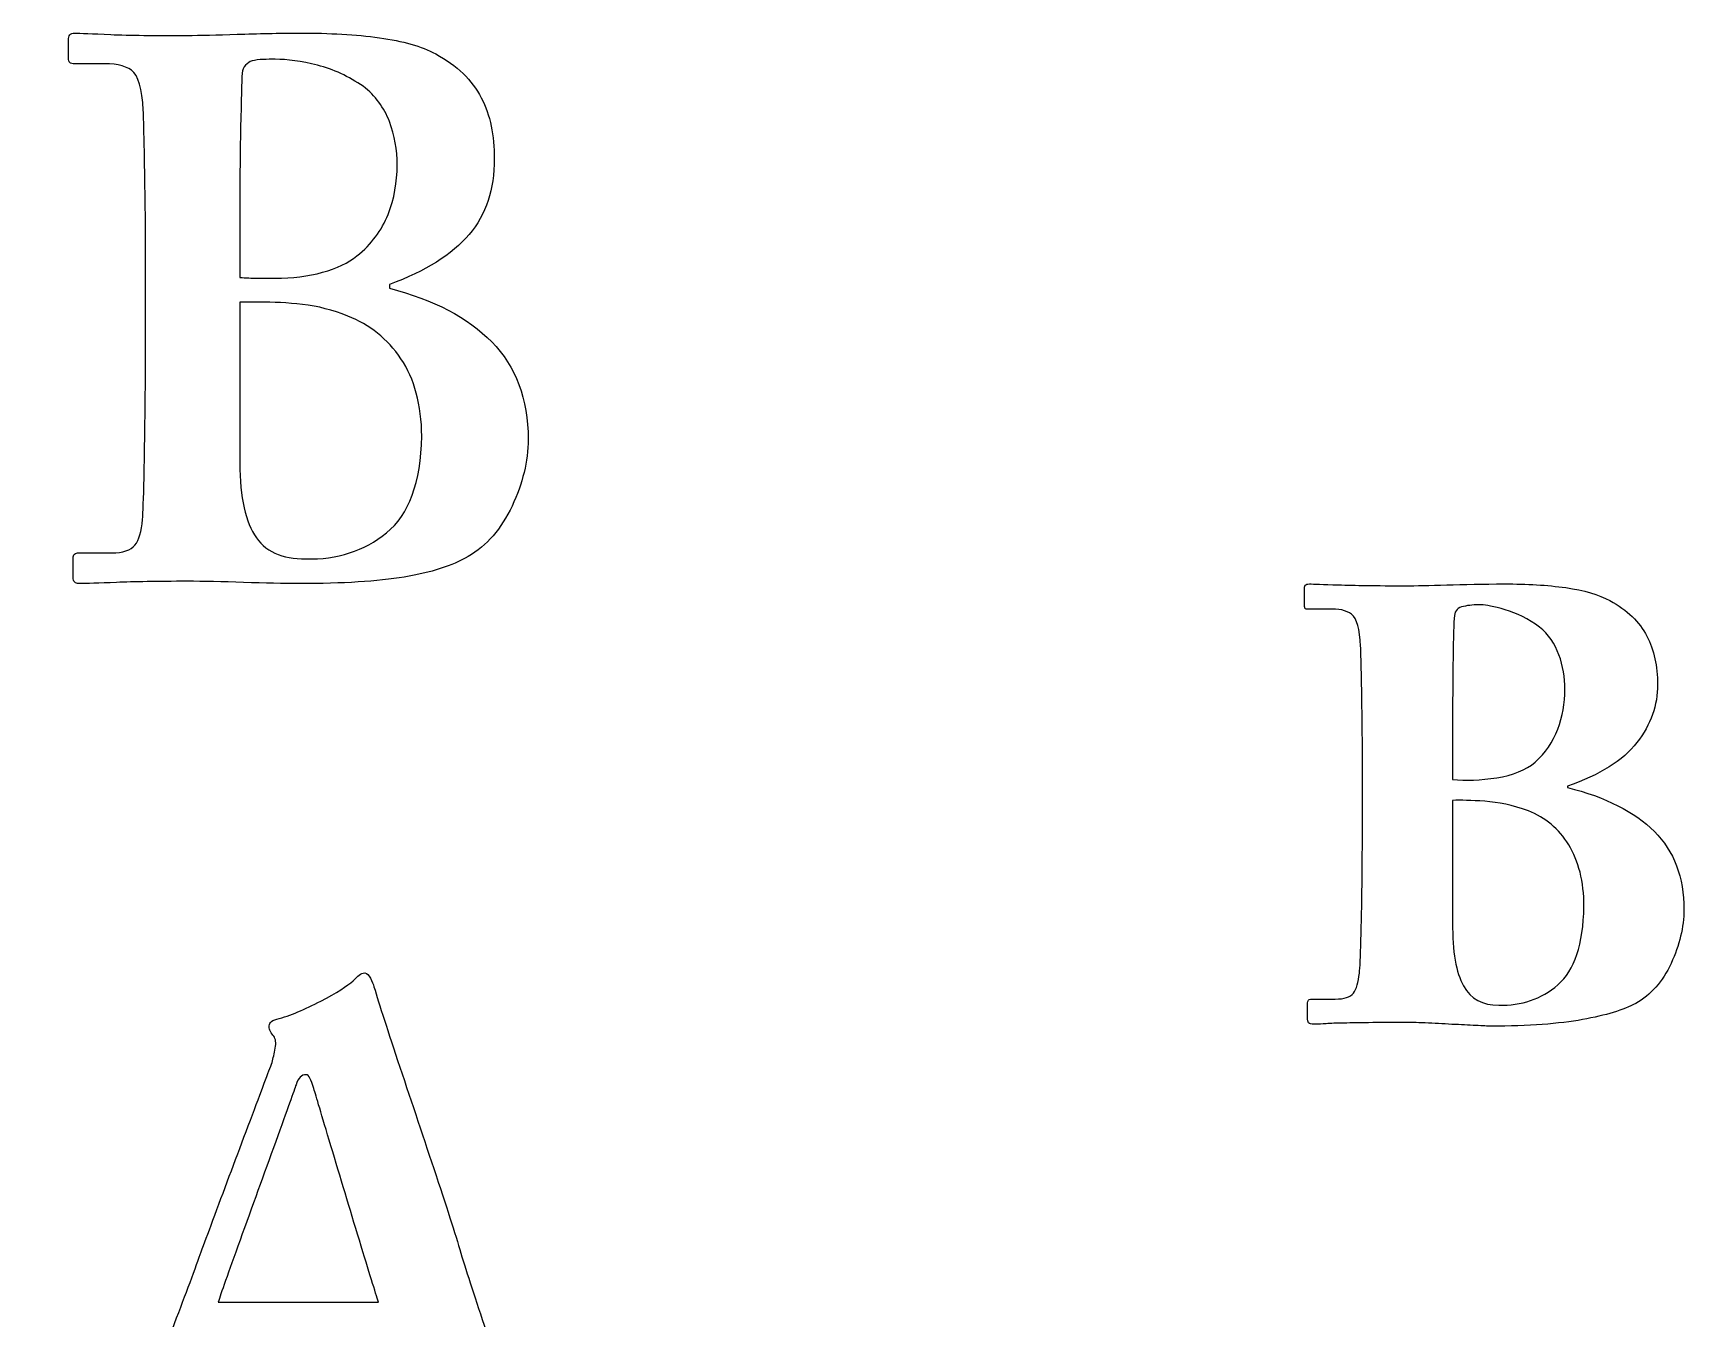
# Model space of a CAD drawing. Header units: centimetres. Extents: x -26.8 to 26.4, y -13.7 to 13.8.
# Drawn here: x 23.993 to 26.258, y -0.821 to 0.945 of the extents above; entities that cross this region are included whole.
import ezdxf

# ---------------------------------------------------------------- set-up
doc = ezdxf.new("R2010")
doc.units = ezdxf.units.CM
doc.header["$MEASUREMENT"] = 0
doc.layers.add('Layer 1', color=7, linetype='Continuous')

msp = doc.modelspace()

# ---------------------------------------------------------------- linework, layer by layer
at = {"layer": 'Layer 1'}
for points, knots in [([(24.14717, 0.52865), (24.14716, 0.49869), (24.14691, 0.46595), (24.14653, 0.43042), (24.14653, 0.43042), (24.14613, 0.39489), (24.1456, 0.36278), (24.14497, 0.33407), (24.14497, 0.33407), (24.14433, 0.30536), (24.14365, 0.28626), (24.14293, 0.27676), (24.14293, 0.27676), (24.14177, 0.26051), (24.13828, 0.24882), (24.13248, 0.2417), (24.13248, 0.2417), (24.12668, 0.23458), (24.11605, 0.23109), (24.1006, 0.23125), (24.1006, 0.23125), (24.1006, 0.23125), (24.05509, 0.23125), (24.05509, 0.23125), (24.05509, 0.23125), (24.05292, 0.23127), (24.05117, 0.2307), (24.0498, 0.22953), (24.0498, 0.22953), (24.04842, 0.22836), (24.04774, 0.22647), (24.04768, 0.22384), (24.04768, 0.22384), (24.04768, 0.22384), (24.04768, 0.19738), (24.04768, 0.19738), (24.04768, 0.19738), (24.04768, 0.19471), (24.04842, 0.19264), (24.0498, 0.19116), (24.0498, 0.19116), (24.05118, 0.18968), (24.05293, 0.18893), (24.05509, 0.18891), (24.05509, 0.18891), (24.06587, 0.18904), (24.0832, 0.18957), (24.10708, 0.1905), (24.10708, 0.1905), (24.13096, 0.19143), (24.16337, 0.19196), (24.20431, 0.19209), (24.20431, 0.19209), (24.22662, 0.19196), (24.25238, 0.19143), (24.28157, 0.1905), (24.28157, 0.1905), (24.31076, 0.18957), (24.33651, 0.18904), (24.35883, 0.18891), (24.35883, 0.18891), (24.41752, 0.18886), (24.46523, 0.19186), (24.50197, 0.19791), (24.50197, 0.19791), (24.5387, 0.20395), (24.56789, 0.2133), (24.58954, 0.22596), (24.58954, 0.22596), (24.6152, 0.24113), (24.63531, 0.26424), (24.64987, 0.29528), (24.64987, 0.29528), (24.66442, 0.32632), (24.67183, 0.35684), (24.6721, 0.38682), (24.6721, 0.38682), (24.6717, 0.44256), (24.65503, 0.48718), (24.62209, 0.5207), (24.62209, 0.5207), (24.58915, 0.55421), (24.54232, 0.57873), (24.4816, 0.59425), (24.4816, 0.59425), (24.4816, 0.59425), (24.4816, 0.59954), (24.4816, 0.59954), (24.4816, 0.59954), (24.53112, 0.61764), (24.56754, 0.64044), (24.59087, 0.66793), (24.59087, 0.66793), (24.6142, 0.69542), (24.62575, 0.73013), (24.62553, 0.77204), (24.62553, 0.77204), (24.62587, 0.80383), (24.61989, 0.83179), (24.60754, 0.85591), (24.60754, 0.85591), (24.59519, 0.88003), (24.57438, 0.90005), (24.5451, 0.91597), (24.5451, 0.91597), (24.5257, 0.92642), (24.49994, 0.93383), (24.46784, 0.93819), (24.46784, 0.93819), (24.43574, 0.94255), (24.3994, 0.94467), (24.35883, 0.94454), (24.35883, 0.94454), (24.32951, 0.94441), (24.30084, 0.94388), (24.27284, 0.94296), (24.27284, 0.94296), (24.24484, 0.94203), (24.222, 0.9415), (24.20431, 0.94137), (24.20431, 0.94137), (24.1599, 0.94104), (24.12489, 0.94142), (24.09927, 0.94256), (24.09927, 0.94256), (24.07365, 0.94368), (24.05716, 0.94435), (24.04979, 0.94454), (24.04979, 0.94454), (24.04666, 0.94454), (24.04445, 0.94374), (24.04318, 0.94216), (24.04318, 0.94216), (24.04191, 0.94057), (24.04127, 0.93819), (24.04133, 0.93502), (24.04133, 0.93502), (24.04133, 0.93502), (24.04133, 0.91068), (24.04133, 0.91068), (24.04133, 0.91068), (24.04133, 0.90755), (24.04191, 0.90534), (24.04318, 0.90407), (24.04318, 0.90407), (24.04445, 0.90279), (24.04666, 0.90217), (24.04979, 0.90222), (24.04979, 0.90222), (24.04979, 0.90222), (24.08366, 0.90222), (24.08366, 0.90222), (24.08366, 0.90222), (24.10357, 0.90341), (24.11825, 0.9005), (24.12771, 0.89349), (24.12771, 0.89349), (24.13717, 0.88648), (24.14259, 0.86822), (24.14398, 0.83872), (24.14398, 0.83872), (24.14435, 0.83147), (24.14477, 0.81563), (24.14528, 0.79117), (24.14528, 0.79117), (24.14578, 0.76672), (24.14621, 0.74115), (24.14658, 0.71446), (24.14658, 0.71446), (24.14695, 0.68777), (24.14714, 0.66746), (24.14716, 0.65351), (24.14716, 0.65351), (24.14716, 0.65351), (24.14716, 0.52863), (24.14716, 0.52863), (24.14716, 0.52863), (24.14716, 0.52863), (24.14717, 0.52865), (24.14717, 0.52865)], [0, 0, 0, 0, 0.0217391, 0.0217391, 0.0217391, 0.0217391, 0.0434783, 0.0434783, 0.0434783, 0.0434783, 0.0652174, 0.0652174, 0.0652174, 0.0652174, 0.0869565, 0.0869565, 0.0869565, 0.0869565, 0.1086957, 0.1086957, 0.1086957, 0.1086957, 0.1304348, 0.1304348, 0.1304348, 0.1304348, 0.1521739, 0.1521739, 0.1521739, 0.1521739, 0.173913, 0.173913, 0.173913, 0.173913, 0.1956522, 0.1956522, 0.1956522, 0.1956522, 0.2173913, 0.2173913, 0.2173913, 0.2173913, 0.2391304, 0.2391304, 0.2391304, 0.2391304, 0.2608696, 0.2608696, 0.2608696, 0.2608696, 0.2826087, 0.2826087, 0.2826087, 0.2826087, 0.3043478, 0.3043478, 0.3043478, 0.3043478, 0.326087, 0.326087, 0.326087, 0.326087, 0.3478261, 0.3478261, 0.3478261, 0.3478261, 0.3695652, 0.3695652, 0.3695652, 0.3695652, 0.3913043, 0.3913043, 0.3913043, 0.3913043, 0.4130435, 0.4130435, 0.4130435, 0.4130435, 0.4347826, 0.4347826, 0.4347826, 0.4347826, 0.4565217, 0.4565217, 0.4565217, 0.4565217, 0.4782609, 0.4782609, 0.4782609, 0.4782609, 0.5, 0.5, 0.5, 0.5, 0.5217391, 0.5217391, 0.5217391, 0.5217391, 0.5434783, 0.5434783, 0.5434783, 0.5434783, 0.5652174, 0.5652174, 0.5652174, 0.5652174, 0.5869565, 0.5869565, 0.5869565, 0.5869565, 0.6086957, 0.6086957, 0.6086957, 0.6086957, 0.6304348, 0.6304348, 0.6304348, 0.6304348, 0.6521739, 0.6521739, 0.6521739, 0.6521739, 0.673913, 0.673913, 0.673913, 0.673913, 0.6956522, 0.6956522, 0.6956522, 0.6956522, 0.7173913, 0.7173913, 0.7173913, 0.7173913, 0.7391304, 0.7391304, 0.7391304, 0.7391304, 0.7608696, 0.7608696, 0.7608696, 0.7608696, 0.7826087, 0.7826087, 0.7826087, 0.7826087, 0.8043478, 0.8043478, 0.8043478, 0.8043478, 0.826087, 0.826087, 0.826087, 0.826087, 0.8478261, 0.8478261, 0.8478261, 0.8478261, 0.8695652, 0.8695652, 0.8695652, 0.8695652, 0.8913043, 0.8913043, 0.8913043, 0.8913043, 0.9130435, 0.9130435, 0.9130435, 0.9130435, 0.9347826, 0.9347826, 0.9347826, 0.9347826, 0.9565217, 0.9565217, 0.9565217, 0.9565217, 1, 1, 1, 1]), ([(24.27629, 0.68951), (24.27629, 0.73548), (24.27674, 0.77742), (24.27748, 0.81532), (24.27748, 0.81532), (24.27822, 0.85322), (24.27888, 0.87796), (24.27946, 0.88953), (24.27946, 0.88953), (24.2801, 0.89381), (24.28174, 0.89742), (24.28435, 0.90038), (24.28435, 0.90038), (24.28697, 0.90333), (24.28993, 0.90536), (24.29321, 0.90647), (24.29321, 0.90647), (24.29758, 0.90748), (24.3026, 0.9081), (24.30829, 0.90832), (24.30829, 0.90832), (24.31398, 0.90853), (24.31953, 0.90863), (24.32496, 0.90858), (24.32496, 0.90858), (24.34149, 0.90877), (24.36081, 0.90602), (24.3829, 0.90038), (24.3829, 0.90038), (24.40499, 0.89474), (24.42589, 0.88512), (24.44561, 0.87154), (24.44561, 0.87154), (24.46237, 0.85844), (24.47436, 0.8423), (24.48159, 0.82312), (24.48159, 0.82312), (24.48882, 0.80394), (24.49235, 0.78409), (24.49217, 0.76359), (24.49217, 0.76359), (24.49243, 0.74), (24.48824, 0.71733), (24.47973, 0.69559), (24.47973, 0.69559), (24.47122, 0.67385), (24.45702, 0.65489), (24.43713, 0.63871), (24.43713, 0.63871), (24.42518, 0.6291), (24.40939, 0.6216), (24.38977, 0.61622), (24.38977, 0.61622), (24.37015, 0.61084), (24.34854, 0.60811), (24.32495, 0.60802), (24.32495, 0.60802), (24.31657, 0.608), (24.30846, 0.60804), (24.30061, 0.60815), (24.30061, 0.60815), (24.29276, 0.60826), (24.28465, 0.60857), (24.27627, 0.60908), (24.27627, 0.60908), (24.27627, 0.60908), (24.27627, 0.68951), (24.27627, 0.68951), (24.27627, 0.68951), (24.27627, 0.68951), (24.27629, 0.68951), (24.27629, 0.68951)], [0, 0, 0, 0, 0.0526316, 0.0526316, 0.0526316, 0.0526316, 0.1052632, 0.1052632, 0.1052632, 0.1052632, 0.1578947, 0.1578947, 0.1578947, 0.1578947, 0.2105263, 0.2105263, 0.2105263, 0.2105263, 0.2631579, 0.2631579, 0.2631579, 0.2631579, 0.3157895, 0.3157895, 0.3157895, 0.3157895, 0.3684211, 0.3684211, 0.3684211, 0.3684211, 0.4210526, 0.4210526, 0.4210526, 0.4210526, 0.4736842, 0.4736842, 0.4736842, 0.4736842, 0.5263158, 0.5263158, 0.5263158, 0.5263158, 0.5789474, 0.5789474, 0.5789474, 0.5789474, 0.6315789, 0.6315789, 0.6315789, 0.6315789, 0.6842105, 0.6842105, 0.6842105, 0.6842105, 0.7368421, 0.7368421, 0.7368421, 0.7368421, 0.7894737, 0.7894737, 0.7894737, 0.7894737, 0.8421053, 0.8421053, 0.8421053, 0.8421053, 0.8947368, 0.8947368, 0.8947368, 0.8947368, 1, 1, 1, 1]), ([(24.27629, 0.5096), (24.27629, 0.5096), (24.27629, 0.57522), (24.27629, 0.57522), (24.27629, 0.57522), (24.27629, 0.57522), (24.30381, 0.57522), (24.30381, 0.57522), (24.30381, 0.57522), (24.32207, 0.57548), (24.34164, 0.57443), (24.36254, 0.57204), (24.36254, 0.57204), (24.38344, 0.56966), (24.40408, 0.56437), (24.42445, 0.55617), (24.42445, 0.55617), (24.45461, 0.54453), (24.47895, 0.52495), (24.49748, 0.49743), (24.49748, 0.49743), (24.516, 0.46991), (24.52552, 0.43446), (24.52606, 0.39107), (24.52606, 0.39107), (24.5246, 0.32757), (24.50847, 0.28339), (24.47764, 0.25852), (24.47764, 0.25852), (24.44682, 0.23365), (24.41004, 0.22174), (24.36731, 0.2228), (24.36731, 0.2228), (24.33389, 0.22245), (24.31025, 0.23347), (24.2964, 0.25587), (24.2964, 0.25587), (24.28255, 0.27827), (24.27585, 0.31417), (24.27629, 0.36355), (24.27629, 0.36355), (24.27629, 0.36355), (24.27629, 0.5096), (24.27629, 0.5096)], [0, 0, 0, 0, 0.0833333, 0.0833333, 0.0833333, 0.0833333, 0.1666667, 0.1666667, 0.1666667, 0.1666667, 0.25, 0.25, 0.25, 0.25, 0.3333333, 0.3333333, 0.3333333, 0.3333333, 0.4166667, 0.4166667, 0.4166667, 0.4166667, 0.5, 0.5, 0.5, 0.5, 0.5833333, 0.5833333, 0.5833333, 0.5833333, 0.6666667, 0.6666667, 0.6666667, 0.6666667, 0.75, 0.75, 0.75, 0.75, 0.8333333, 0.8333333, 0.8333333, 0.8333333, 1, 1, 1, 1]), ([(25.81654, -0.1451), (25.81653, -0.16907), (25.81628, -0.19526), (25.81601, -0.22365), (25.81601, -0.22365), (25.81567, -0.25204), (25.81516, -0.27766), (25.81453, -0.30051), (25.81453, -0.30051), (25.81389, -0.32335), (25.81315, -0.33844), (25.81231, -0.34576), (25.81231, -0.34576), (25.81104, -0.35835), (25.80829, -0.36746), (25.80406, -0.37306), (25.80406, -0.37306), (25.79983, -0.37867), (25.79157, -0.38142), (25.77929, -0.38131), (25.77929, -0.38131), (25.77929, -0.38131), (25.74966, -0.38131), (25.74966, -0.38131), (25.74966, -0.38131), (25.74597, -0.38128), (25.74361, -0.38177), (25.74257, -0.38279), (25.74257, -0.38279), (25.74154, -0.38381), (25.74106, -0.38558), (25.74119, -0.38808), (25.74119, -0.38808), (25.74119, -0.38808), (25.74119, -0.40671), (25.74119, -0.40671), (25.74119, -0.40671), (25.74093, -0.41006), (25.74153, -0.41246), (25.74267, -0.41391), (25.74267, -0.41391), (25.74381, -0.41536), (25.74641, -0.41606), (25.7505, -0.41603), (25.7505, -0.41603), (25.75336, -0.41601), (25.75738, -0.41584), (25.76257, -0.4155), (25.76257, -0.4155), (25.76776, -0.41516), (25.77474, -0.41478), (25.78353, -0.41434), (25.78353, -0.41434), (25.79274, -0.41431), (25.80459, -0.41415), (25.81909, -0.41392), (25.81909, -0.41392), (25.83359, -0.41368), (25.85137, -0.41353), (25.87243, -0.4135), (25.87243, -0.4135), (25.88072, -0.4135), (25.89081, -0.41371), (25.9027, -0.41414), (25.9027, -0.41414), (25.91459, -0.41456), (25.9268, -0.4152), (25.93932, -0.41605), (25.93932, -0.41605), (25.95144, -0.41653), (25.96234, -0.41706), (25.97202, -0.41764), (25.97202, -0.41764), (25.9817, -0.41822), (25.98858, -0.41854), (25.99266, -0.41859), (25.99266, -0.41859), (26.04471, -0.4184), (26.08666, -0.4154), (26.11849, -0.40959), (26.11849, -0.40959), (26.15033, -0.40379), (26.1747, -0.39634), (26.19162, -0.38726), (26.19162, -0.38726), (26.21215, -0.37587), (26.22824, -0.35759), (26.23988, -0.33244), (26.23988, -0.33244), (26.25152, -0.30729), (26.25745, -0.28266), (26.25766, -0.25857), (26.25766, -0.25857), (26.25766, -0.21401), (26.24401, -0.17824), (26.21702, -0.15126), (26.21702, -0.15126), (26.19003, -0.12427), (26.15024, -0.10417), (26.09764, -0.09094), (26.09764, -0.09094), (26.09764, -0.09094), (26.09764, -0.08925), (26.09764, -0.08925), (26.09764, -0.08925), (26.14205, -0.07396), (26.17387, -0.05396), (26.1931, -0.02924), (26.1931, -0.02924), (26.21232, -0.00453), (26.22171, 0.02203), (26.22125, 0.05045), (26.22125, 0.05045), (26.22154, 0.07546), (26.21672, 0.09762), (26.20675, 0.11691), (26.20675, 0.11691), (26.19678, 0.13621), (26.17988, 0.15243), (26.15606, 0.16559), (26.15606, 0.16559), (26.14087, 0.17395), (26.12066, 0.17988), (26.09542, 0.18337), (26.09542, 0.18337), (26.07018, 0.18686), (26.04213, 0.18856), (26.01129, 0.18845), (26.01129, 0.18845), (25.98215, 0.18834), (25.95576, 0.18792), (25.93213, 0.18718), (25.93213, 0.18718), (25.90849, 0.18644), (25.88973, 0.18602), (25.87583, 0.18591), (25.87583, 0.18591), (25.83582, 0.18602), (25.80514, 0.18644), (25.78376, 0.18718), (25.78376, 0.18718), (25.76238, 0.18792), (25.74905, 0.18834), (25.74375, 0.18845), (25.74375, 0.18845), (25.74087, 0.18845), (25.73901, 0.18781), (25.73814, 0.18654), (25.73814, 0.18654), (25.73727, 0.18527), (25.7369, 0.18336), (25.73698, 0.18082), (25.73698, 0.18082), (25.73698, 0.18082), (25.73698, 0.16135), (25.73698, 0.16135), (25.73698, 0.16135), (25.73698, 0.15807), (25.73724, 0.15595), (25.73772, 0.155), (25.73772, 0.155), (25.73833, 0.15405), (25.74007, 0.15362), (25.74291, 0.15373), (25.74291, 0.15373), (25.74291, 0.15373), (25.77, 0.15373), (25.77, 0.15373), (25.77, 0.15373), (25.7839, 0.15468), (25.79441, 0.15235), (25.80154, 0.14674), (25.80154, 0.14674), (25.80867, 0.14113), (25.81283, 0.12653), (25.81403, 0.10293), (25.81403, 0.10293), (25.81432, 0.09742), (25.81467, 0.08493), (25.81506, 0.06546), (25.81506, 0.06546), (25.81546, 0.04599), (25.8158, 0.02554), (25.81609, 0.00409), (25.81609, 0.00409), (25.81638, -0.01735), (25.81654, -0.0338), (25.81657, -0.04524), (25.81657, -0.04524), (25.81657, -0.04524), (25.81657, -0.14515), (25.81657, -0.14515), (25.81657, -0.14515), (25.81657, -0.14515), (25.81654, -0.1451), (25.81654, -0.1451)], [0, 0, 0, 0, 0.02, 0.02, 0.02, 0.02, 0.04, 0.04, 0.04, 0.04, 0.06, 0.06, 0.06, 0.06, 0.08, 0.08, 0.08, 0.08, 0.1, 0.1, 0.1, 0.1, 0.12, 0.12, 0.12, 0.12, 0.14, 0.14, 0.14, 0.14, 0.16, 0.16, 0.16, 0.16, 0.18, 0.18, 0.18, 0.18, 0.2, 0.2, 0.2, 0.2, 0.22, 0.22, 0.22, 0.22, 0.24, 0.24, 0.24, 0.24, 0.26, 0.26, 0.26, 0.26, 0.28, 0.28, 0.28, 0.28, 0.3, 0.3, 0.3, 0.3, 0.32, 0.32, 0.32, 0.32, 0.34, 0.34, 0.34, 0.34, 0.36, 0.36, 0.36, 0.36, 0.38, 0.38, 0.38, 0.38, 0.4, 0.4, 0.4, 0.4, 0.42, 0.42, 0.42, 0.42, 0.44, 0.44, 0.44, 0.44, 0.46, 0.46, 0.46, 0.46, 0.48, 0.48, 0.48, 0.48, 0.5, 0.5, 0.5, 0.5, 0.52, 0.52, 0.52, 0.52, 0.54, 0.54, 0.54, 0.54, 0.56, 0.56, 0.56, 0.56, 0.58, 0.58, 0.58, 0.58, 0.6, 0.6, 0.6, 0.6, 0.62, 0.62, 0.62, 0.62, 0.64, 0.64, 0.64, 0.64, 0.66, 0.66, 0.66, 0.66, 0.68, 0.68, 0.68, 0.68, 0.7, 0.7, 0.7, 0.7, 0.72, 0.72, 0.72, 0.72, 0.74, 0.74, 0.74, 0.74, 0.76, 0.76, 0.76, 0.76, 0.78, 0.78, 0.78, 0.78, 0.8, 0.8, 0.8, 0.8, 0.82, 0.82, 0.82, 0.82, 0.84, 0.84, 0.84, 0.84, 0.86, 0.86, 0.86, 0.86, 0.88, 0.88, 0.88, 0.88, 0.9, 0.9, 0.9, 0.9, 0.92, 0.92, 0.92, 0.92, 0.94, 0.94, 0.94, 0.94, 0.96, 0.96, 0.96, 0.96, 1, 1, 1, 1]), ([(25.94015, -0.01556), (25.94015, 0.02083), (25.94041, 0.05431), (25.94079, 0.08487), (25.94079, 0.08487), (25.94121, 0.11544), (25.94185, 0.13558), (25.9427, 0.1453), (25.9427, 0.1453), (25.94352, 0.15183), (25.9476, 0.15592), (25.95498, 0.15758), (25.95498, 0.15758), (25.96235, 0.15924), (25.97068, 0.15994), (25.97996, 0.1597), (25.97996, 0.1597), (25.98555, 0.15986), (25.99638, 0.15764), (26.01245, 0.15303), (26.01245, 0.15303), (26.02852, 0.14843), (26.04422, 0.14049), (26.05954, 0.12922), (26.05954, 0.12922), (26.07173, 0.11915), (26.08058, 0.10648), (26.0861, 0.09123), (26.0861, 0.09123), (26.09162, 0.07597), (26.09434, 0.06013), (26.09425, 0.04371), (26.09425, 0.04371), (26.09425, 0.02478), (26.09102, 0.00655), (26.08441, -0.01101), (26.08441, -0.01101), (26.0778, -0.02856), (26.06753, -0.04362), (26.05361, -0.0562), (26.05361, -0.0562), (26.04031, -0.06703), (26.02267, -0.07416), (26.0007, -0.07758), (26.0007, -0.07758), (25.97872, -0.081), (25.95854, -0.08178), (25.94016, -0.07991), (25.94016, -0.07991), (25.94016, -0.07991), (25.94016, -0.01556), (25.94016, -0.01556), (25.94016, -0.01556), (25.94016, -0.01556), (25.94015, -0.01556), (25.94015, -0.01556)], [0, 0, 0, 0, 0.0666667, 0.0666667, 0.0666667, 0.0666667, 0.1333333, 0.1333333, 0.1333333, 0.1333333, 0.2, 0.2, 0.2, 0.2, 0.2666667, 0.2666667, 0.2666667, 0.2666667, 0.3333333, 0.3333333, 0.3333333, 0.3333333, 0.4, 0.4, 0.4, 0.4, 0.4666667, 0.4666667, 0.4666667, 0.4666667, 0.5333333, 0.5333333, 0.5333333, 0.5333333, 0.6, 0.6, 0.6, 0.6, 0.6666667, 0.6666667, 0.6666667, 0.6666667, 0.7333333, 0.7333333, 0.7333333, 0.7333333, 0.8, 0.8, 0.8, 0.8, 0.8666667, 0.8666667, 0.8666667, 0.8666667, 1, 1, 1, 1]), ([(25.94015, -0.10869), (25.9511, -0.10829), (25.96581, -0.10867), (25.98428, -0.10985), (25.98428, -0.10985), (26.00275, -0.11103), (26.02275, -0.11544), (26.04428, -0.12308), (26.04428, -0.12308), (26.06746, -0.13204), (26.08587, -0.14756), (26.09953, -0.16965), (26.09953, -0.16965), (26.11318, -0.19173), (26.12017, -0.21996), (26.12049, -0.25432), (26.12049, -0.25432), (26.11938, -0.30627), (26.10742, -0.34207), (26.08461, -0.36174), (26.08461, -0.36174), (26.0618, -0.38141), (26.03482, -0.39076), (26.00365, -0.38979), (26.00365, -0.38979), (25.98137, -0.39009), (25.96518, -0.38124), (25.95507, -0.36323), (25.95507, -0.36323), (25.94496, -0.34522), (25.93999, -0.31626), (25.94015, -0.27634), (25.94015, -0.27634), (25.94015, -0.27634), (25.94015, -0.1087), (25.94015, -0.1087), (25.94015, -0.1087), (25.94015, -0.1087), (25.94015, -0.10869), (25.94015, -0.10869)], [0, 0, 0, 0, 0.0909091, 0.0909091, 0.0909091, 0.0909091, 0.1818182, 0.1818182, 0.1818182, 0.1818182, 0.2727273, 0.2727273, 0.2727273, 0.2727273, 0.3636364, 0.3636364, 0.3636364, 0.3636364, 0.4545455, 0.4545455, 0.4545455, 0.4545455, 0.5454545, 0.5454545, 0.5454545, 0.5454545, 0.6363636, 0.6363636, 0.6363636, 0.6363636, 0.7272727, 0.7272727, 0.7272727, 0.7272727, 0.8181818, 0.8181818, 0.8181818, 0.8181818, 1, 1, 1, 1]), ([(24.47737, -0.83977), (24.48199, -0.85402), (24.48874, -0.87538), (24.49759, -0.90386), (24.49759, -0.90386), (24.50645, -0.93234), (24.51507, -0.96075), (24.52346, -0.98911), (24.52346, -0.98911), (24.53185, -1.01747), (24.53765, -1.0386), (24.54086, -1.05249), (24.54086, -1.05249), (24.54416, -1.06662), (24.54337, -1.07672), (24.53848, -1.08278), (24.53848, -1.08278), (24.53358, -1.08884), (24.52379, -1.0918), (24.50911, -1.09164), (24.50911, -1.09164), (24.50911, -1.09164), (24.48159, -1.09164), (24.48159, -1.09164), (24.48159, -1.09164), (24.47846, -1.09159), (24.47625, -1.09221), (24.47498, -1.09349), (24.47498, -1.09349), (24.47371, -1.09477), (24.47307, -1.09697), (24.47313, -1.1001), (24.47313, -1.1001), (24.47313, -1.1001), (24.47313, -1.12127), (24.47313, -1.12127), (24.47313, -1.12127), (24.47313, -1.12458), (24.47374, -1.12749), (24.47525, -1.13), (24.47525, -1.13), (24.47676, -1.13251), (24.47957, -1.13384), (24.48372, -1.13397), (24.48372, -1.13397), (24.49452, -1.13384), (24.51102, -1.13331), (24.5332, -1.13238), (24.5332, -1.13238), (24.55538, -1.13145), (24.58828, -1.13092), (24.63189, -1.13079), (24.63189, -1.13079), (24.68816, -1.13092), (24.72643, -1.13145), (24.74672, -1.13238), (24.74672, -1.13238), (24.76701, -1.13331), (24.78094, -1.13384), (24.78852, -1.13397), (24.78852, -1.13397), (24.79266, -1.13384), (24.79549, -1.13251), (24.79698, -1.13), (24.79698, -1.13), (24.79849, -1.12749), (24.79918, -1.12458), (24.7991, -1.12127), (24.7991, -1.12127), (24.7991, -1.12127), (24.7991, -1.09905), (24.7991, -1.09905), (24.7991, -1.09905), (24.7991, -1.09643), (24.79852, -1.09453), (24.79725, -1.09336), (24.79725, -1.09336), (24.79598, -1.09219), (24.79377, -1.09162), (24.79064, -1.09164), (24.79064, -1.09164), (24.79064, -1.09164), (24.75678, -1.09164), (24.75678, -1.09164), (24.75678, -1.09164), (24.74589, -1.09185), (24.73433, -1.08824), (24.72212, -1.08079), (24.72212, -1.08079), (24.7099, -1.07334), (24.69888, -1.06073), (24.68905, -1.04296), (24.68905, -1.04296), (24.68352, -1.03169), (24.67388, -1.00696), (24.66012, -0.96876), (24.66012, -0.96876), (24.64636, -0.93056), (24.63201, -0.88937), (24.61708, -0.84517), (24.61708, -0.84517), (24.60215, -0.80098), (24.59015, -0.76425), (24.5811, -0.73499), (24.5811, -0.73499), (24.57397, -0.71031), (24.56213, -0.67312), (24.54559, -0.62344), (24.54559, -0.62344), (24.52905, -0.57375), (24.51251, -0.52418), (24.49597, -0.47473), (24.49597, -0.47473), (24.47943, -0.42528), (24.46759, -0.38856), (24.46046, -0.36459), (24.46046, -0.36459), (24.4594, -0.36102), (24.45781, -0.35705), (24.4557, -0.35268), (24.4557, -0.35268), (24.45358, -0.34832), (24.45094, -0.34593), (24.44776, -0.34554), (24.44776, -0.34554), (24.44519, -0.34559), (24.44267, -0.34656), (24.44022, -0.34845), (24.44022, -0.34845), (24.43779, -0.35035), (24.43499, -0.3529), (24.43189, -0.35612), (24.43189, -0.35612), (24.42408, -0.36335), (24.40927, -0.3727), (24.38744, -0.38417), (24.38744, -0.38417), (24.36561, -0.39564), (24.3455, -0.40393), (24.32712, -0.40904), (24.32712, -0.40904), (24.32297, -0.41014), (24.32015, -0.41164), (24.31865, -0.41354), (24.31865, -0.41354), (24.31714, -0.41544), (24.31645, -0.41747), (24.31653, -0.41963), (24.31653, -0.41963), (24.31653, -0.42135), (24.31724, -0.42347), (24.31851, -0.42598), (24.31851, -0.42598), (24.31978, -0.42849), (24.32122, -0.43061), (24.32288, -0.43233), (24.32288, -0.43233), (24.3257, -0.43595), (24.32641, -0.44141), (24.325, -0.44873), (24.325, -0.44873), (24.3236, -0.45605), (24.32218, -0.46258), (24.32077, -0.46831), (24.32077, -0.46831), (24.31629, -0.48), (24.30631, -0.50648), (24.29082, -0.54772), (24.29082, -0.54772), (24.27533, -0.58897), (24.26002, -0.62986), (24.24488, -0.67041), (24.24488, -0.67041), (24.22974, -0.71095), (24.22046, -0.73601), (24.21705, -0.74559), (24.21705, -0.74559), (24.20579, -0.77691), (24.19162, -0.81446), (24.17456, -0.85824), (24.17456, -0.85824), (24.1575, -0.90202), (24.14161, -0.94193), (24.1269, -0.97795), (24.1269, -0.97795), (24.11219, -1.01397), (24.10273, -1.036), (24.09852, -1.04404), (24.09852, -1.04404), (24.08921, -1.06038), (24.07925, -1.07242), (24.06862, -1.08016), (24.06862, -1.08016), (24.05799, -1.0879), (24.04538, -1.09174), (24.03078, -1.09167), (24.03078, -1.09167), (24.03078, -1.09167), (23.99903, -1.09167), (23.99903, -1.09167), (23.99903, -1.09167), (23.99691, -1.09162), (23.99533, -1.09224), (23.99427, -1.09352), (23.99427, -1.09352), (23.99321, -1.0948), (23.99268, -1.097), (23.99268, -1.10013), (23.99268, -1.10013), (23.99268, -1.10013), (23.99268, -1.12024), (23.99268, -1.12024), (23.99268, -1.12024), (23.99268, -1.12405), (23.99268, -1.12727), (23.99347, -1.1299), (23.99347, -1.1299), (23.99413, -1.13252), (23.99598, -1.13389), (23.99903, -1.134), (23.99903, -1.134), (24.00547, -1.13387), (24.01693, -1.13334), (24.03343, -1.13241), (24.03343, -1.13241), (24.04992, -1.13148), (24.07726, -1.13095), (24.11545, -1.13082), (24.11545, -1.13082), (24.15249, -1.13095), (24.18212, -1.13148), (24.20435, -1.13241), (24.20435, -1.13241), (24.22658, -1.13334), (24.24139, -1.13387), (24.2488, -1.134), (24.2488, -1.134), (24.25193, -1.13395), (24.25414, -1.13299), (24.25541, -1.13109), (24.25541, -1.13109), (24.25668, -1.12919), (24.25732, -1.12664), (24.25726, -1.12342), (24.25726, -1.12342), (24.25726, -1.12342), (24.25726, -1.09696), (24.25726, -1.09696), (24.25726, -1.09696), (24.25726, -1.09535), (24.25665, -1.09407), (24.25514, -1.09312), (24.25514, -1.09312), (24.25363, -1.09217), (24.25082, -1.09169), (24.24667, -1.09166), (24.24667, -1.09166), (24.24667, -1.09166), (24.20222, -1.09166), (24.20222, -1.09166), (24.20222, -1.09166), (24.19137, -1.09145), (24.18238, -1.08895), (24.17523, -1.08412), (24.17523, -1.08412), (24.16809, -1.07929), (24.16438, -1.07334), (24.16412, -1.06626), (24.16412, -1.06626), (24.16412, -1.06355), (24.16412, -1.06024), (24.16438, -1.05634), (24.16438, -1.05634), (24.16464, -1.05244), (24.16523, -1.04834), (24.16623, -1.04404), (24.16623, -1.04404), (24.16856, -1.03297), (24.17438, -1.01289), (24.18371, -0.98379), (24.18371, -0.98379), (24.19304, -0.95469), (24.20256, -0.92583), (24.21225, -0.8972), (24.21225, -0.8972), (24.22194, -0.86857), (24.22847, -0.84943), (24.23185, -0.83978), (24.23185, -0.83978), (24.23185, -0.83978), (24.47738, -0.83978), (24.47738, -0.83978), (24.47738, -0.83978), (24.47738, -0.83978), (24.47737, -0.83977), (24.47737, -0.83977)], [0, 0, 0, 0, 0.0133333, 0.0133333, 0.0133333, 0.0133333, 0.0266667, 0.0266667, 0.0266667, 0.0266667, 0.04, 0.04, 0.04, 0.04, 0.0533333, 0.0533333, 0.0533333, 0.0533333, 0.0666667, 0.0666667, 0.0666667, 0.0666667, 0.08, 0.08, 0.08, 0.08, 0.0933333, 0.0933333, 0.0933333, 0.0933333, 0.1066667, 0.1066667, 0.1066667, 0.1066667, 0.12, 0.12, 0.12, 0.12, 0.1333333, 0.1333333, 0.1333333, 0.1333333, 0.1466667, 0.1466667, 0.1466667, 0.1466667, 0.16, 0.16, 0.16, 0.16, 0.1733333, 0.1733333, 0.1733333, 0.1733333, 0.1866667, 0.1866667, 0.1866667, 0.1866667, 0.2, 0.2, 0.2, 0.2, 0.2133333, 0.2133333, 0.2133333, 0.2133333, 0.2266667, 0.2266667, 0.2266667, 0.2266667, 0.24, 0.24, 0.24, 0.24, 0.2533333, 0.2533333, 0.2533333, 0.2533333, 0.2666667, 0.2666667, 0.2666667, 0.2666667, 0.28, 0.28, 0.28, 0.28, 0.2933333, 0.2933333, 0.2933333, 0.2933333, 0.3066667, 0.3066667, 0.3066667, 0.3066667, 0.32, 0.32, 0.32, 0.32, 0.3333333, 0.3333333, 0.3333333, 0.3333333, 0.3466667, 0.3466667, 0.3466667, 0.3466667, 0.36, 0.36, 0.36, 0.36, 0.3733333, 0.3733333, 0.3733333, 0.3733333, 0.3866667, 0.3866667, 0.3866667, 0.3866667, 0.4, 0.4, 0.4, 0.4, 0.4133333, 0.4133333, 0.4133333, 0.4133333, 0.4266667, 0.4266667, 0.4266667, 0.4266667, 0.44, 0.44, 0.44, 0.44, 0.4533333, 0.4533333, 0.4533333, 0.4533333, 0.4666667, 0.4666667, 0.4666667, 0.4666667, 0.48, 0.48, 0.48, 0.48, 0.4933333, 0.4933333, 0.4933333, 0.4933333, 0.5066667, 0.5066667, 0.5066667, 0.5066667, 0.52, 0.52, 0.52, 0.52, 0.5333333, 0.5333333, 0.5333333, 0.5333333, 0.5466667, 0.5466667, 0.5466667, 0.5466667, 0.56, 0.56, 0.56, 0.56, 0.5733333, 0.5733333, 0.5733333, 0.5733333, 0.5866667, 0.5866667, 0.5866667, 0.5866667, 0.6, 0.6, 0.6, 0.6, 0.6133333, 0.6133333, 0.6133333, 0.6133333, 0.6266667, 0.6266667, 0.6266667, 0.6266667, 0.64, 0.64, 0.64, 0.64, 0.6533333, 0.6533333, 0.6533333, 0.6533333, 0.6666667, 0.6666667, 0.6666667, 0.6666667, 0.68, 0.68, 0.68, 0.68, 0.6933333, 0.6933333, 0.6933333, 0.6933333, 0.7066667, 0.7066667, 0.7066667, 0.7066667, 0.72, 0.72, 0.72, 0.72, 0.7333333, 0.7333333, 0.7333333, 0.7333333, 0.7466667, 0.7466667, 0.7466667, 0.7466667, 0.76, 0.76, 0.76, 0.76, 0.7733333, 0.7733333, 0.7733333, 0.7733333, 0.7866667, 0.7866667, 0.7866667, 0.7866667, 0.8, 0.8, 0.8, 0.8, 0.8133333, 0.8133333, 0.8133333, 0.8133333, 0.8266667, 0.8266667, 0.8266667, 0.8266667, 0.84, 0.84, 0.84, 0.84, 0.8533333, 0.8533333, 0.8533333, 0.8533333, 0.8666667, 0.8666667, 0.8666667, 0.8666667, 0.88, 0.88, 0.88, 0.88, 0.8933333, 0.8933333, 0.8933333, 0.8933333, 0.9066667, 0.9066667, 0.9066667, 0.9066667, 0.92, 0.92, 0.92, 0.92, 0.9333333, 0.9333333, 0.9333333, 0.9333333, 0.9466667, 0.9466667, 0.9466667, 0.9466667, 0.96, 0.96, 0.96, 0.96, 0.9733333, 0.9733333, 0.9733333, 0.9733333, 1, 1, 1, 1]), ([(24.24666, -0.79744), (24.25023, -0.78635), (24.26025, -0.75797), (24.27672, -0.7123), (24.27672, -0.7123), (24.29319, -0.66664), (24.30948, -0.62156), (24.3256, -0.57707), (24.3256, -0.57707), (24.34172, -0.53258), (24.35103, -0.50656), (24.35355, -0.49899), (24.35355, -0.49899), (24.35655, -0.48964), (24.36113, -0.48506), (24.36731, -0.48523), (24.36731, -0.48523), (24.36935, -0.48523), (24.3711, -0.48682), (24.3726, -0.48999), (24.3726, -0.48999), (24.37411, -0.49317), (24.37586, -0.49793), (24.37789, -0.50428), (24.37789, -0.50428), (24.38079, -0.51399), (24.38863, -0.54019), (24.40141, -0.58287), (24.40141, -0.58287), (24.41419, -0.62555), (24.4272, -0.66876), (24.44045, -0.71249), (24.44045, -0.71249), (24.4537, -0.75623), (24.46248, -0.78454), (24.46679, -0.79743), (24.46679, -0.79743), (24.46679, -0.79743), (24.24666, -0.79743), (24.24666, -0.79743), (24.24666, -0.79743), (24.24666, -0.79743), (24.24666, -0.79744), (24.24666, -0.79744)], [0, 0, 0, 0, 0.0833333, 0.0833333, 0.0833333, 0.0833333, 0.1666667, 0.1666667, 0.1666667, 0.1666667, 0.25, 0.25, 0.25, 0.25, 0.3333333, 0.3333333, 0.3333333, 0.3333333, 0.4166667, 0.4166667, 0.4166667, 0.4166667, 0.5, 0.5, 0.5, 0.5, 0.5833333, 0.5833333, 0.5833333, 0.5833333, 0.6666667, 0.6666667, 0.6666667, 0.6666667, 0.75, 0.75, 0.75, 0.75, 0.8333333, 0.8333333, 0.8333333, 0.8333333, 1, 1, 1, 1])]:
    msp.add_open_spline(points, degree=3, knots=knots, dxfattribs=at)

doc.saveas('drawing.dxf')
